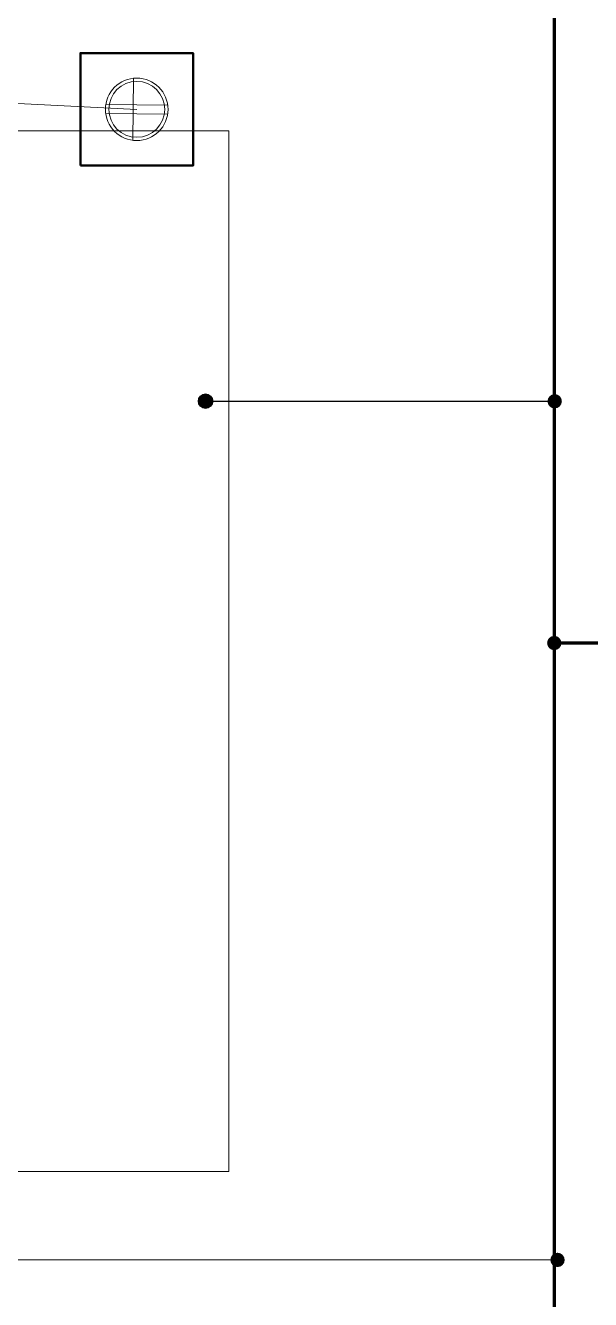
# Model space of a CAD drawing. Header units: inches. Extents: x -406115 to -363140, y -27318 to 35879.
# Drawn here: x -373709 to -369694, y 4708 to 13767 of the extents above; entities that cross this region are included whole.
import ezdxf

# ---------------------------------------------------------------- set-up
doc = ezdxf.new("R2010")
doc.units = ezdxf.units.IN
doc.header["$MEASUREMENT"] = 0
for name, color, linetype, lineweight in [('fundatii', 144, 'Continuous', 50), ('loc sudura', 92, 'Continuous', 30), ('ramificatie la priza fundatie', 5, 'Continuous', 30)]:
    doc.layers.add(name, color=color, linetype=linetype, lineweight=lineweight)
doc.layers.add('priza dirijare potentiale', color=7, linetype='Continuous', lineweight=80, true_color=0x9eff9e)
doc.layers.add('ramificatii la priza pamant', color=7, linetype='Continuous', lineweight=5, true_color=0x007a00)

msp = doc.modelspace()

# ---------------------------------------------------------------- hatches: boundary and pattern name
at = {"layer": 'loc sudura', "ltscale": 0.13}
h = msp.add_hatch(color=256, dxfattribs=at)
h.paths.add_polyline_path([(-372430.306, 11044.939), (-372430.306, 11146.939, -1)])
h.paths.add_polyline_path([(-372430.306, 11146.939), (-372430.306, 11095.939), (-372481.306, 11095.939, -0.41421356)])
h.paths.add_polyline_path([(-372430.306, 11095.939), (-372430.306, 11044.939, -0.41421356), (-372481.306, 11095.939)])
h = msp.add_hatch(color=256, dxfattribs=at)
h.paths.add_polyline_path([(-372480.541, 11095.296), (-372378.541, 11095.296, 1)])
h.paths.add_polyline_path([(-372378.541, 11095.296), (-372429.541, 11095.296), (-372429.541, 11044.296, 0.41421356)])
h.paths.add_polyline_path([(-372429.541, 11095.296), (-372480.541, 11095.296, 0.41421356), (-372429.541, 11044.296)])
h = msp.add_hatch(color=256, dxfattribs=at)
h.paths.add_polyline_path([(-369948.365, 11043.496), (-369948.365, 11145.496, -1)])
h.paths.add_polyline_path([(-369948.365, 11145.496), (-369948.365, 11094.496), (-369999.365, 11094.496, -0.41421356)])
h.paths.add_polyline_path([(-369948.365, 11094.496), (-369948.365, 11043.496, -0.41421356), (-369999.365, 11094.496)])
h = msp.add_hatch(color=256, dxfattribs=at)
h.paths.add_polyline_path([(-369951.479, 9324.663), (-369951.479, 9426.663, -1)])
h.paths.add_polyline_path([(-369951.479, 9426.663), (-369951.479, 9375.663), (-370002.479, 9375.663, -0.41421356)])
h.paths.add_polyline_path([(-369951.479, 9375.663), (-369951.479, 9324.663, -0.41421356), (-370002.479, 9375.663)])
h = msp.add_hatch(color=256, dxfattribs=at)
h.paths.add_polyline_path([(-369928.184, 4938.335), (-369928.184, 5040.335, -1)])
h.paths.add_polyline_path([(-369928.184, 5040.335), (-369928.184, 4989.335), (-369979.184, 4989.335, -0.41421356)])
h.paths.add_polyline_path([(-369928.184, 4989.335), (-369928.184, 4938.335, -0.41421356), (-369979.184, 4989.335)])

# ---------------------------------------------------------------- linework, layer by layer
at = {"color": 7, "lineweight": 0, "ltscale": 0.13}
for p, q in [((-372941.485, 13391.624), (-372945.574, 12949.438)), ((-374337.434, 13238.957), (-372918.368, 13170.299)), ((-373138.919, 13140.685), (-372698.403, 13136.612)), ((-373138.333, 13203.985), (-372697.818, 13199.912))]:
    msp.add_line(p, q, dxfattribs=at)
msp.add_lwpolyline([(-373318.368, 12770.299), (-373318.368, 13570.299), (-372518.368, 13570.299), (-372518.368, 12770.299)], close=True, dxfattribs=at)
at = {"lineweight": 0, "ltscale": 0.13}
msp.add_lwpolyline([(-372263.961, 13017.542), (-372263.961, 5617.542), (-381463.961, 5617.542), (-381463.961, 13017.542)], close=True, dxfattribs=at)
at = {"color": 7, "lineweight": 0, "ltscale": 0.13}
for radius in [222.53, 198.476]:
    msp.add_circle((-372918.368, 13170.299), radius, dxfattribs=at)
at = {"layer": 'fundatii', "color": 7}
msp.add_lwpolyline([(-373318.368, 12770.299), (-373318.368, 13570.299), (-372518.368, 13570.299), (-372518.368, 12770.299)], close=True, dxfattribs=at)
at = {"layer": 'loc sudura', "ltscale": 0.13}
msp.add_circle((-372429.541, 11095.296), 51, dxfattribs=at)
at = {"layer": 'priza dirijare potentiale'}
msp.add_line((-369952.214, 30074.769), (-369952.214, -11324.731), dxfattribs=at)
at = {"layer": 'priza dirijare potentiale', "ltscale": 0.01}
msp.add_line((-366539.872, 9375.269), (-369952.214, 9375.019), dxfattribs=at)
at = {"layer": 'ramificatie la priza fundatie', "ltscale": 0.01}
msp.add_line((-372429.541, 11095.296), (-369952.214, 11095.296), dxfattribs=at)
at = {"layer": 'ramificatii la priza pamant', "ltscale": 0.01}
msp.add_line((-374441.618, 4988.946), (-369952.214, 4988.946), dxfattribs=at)

doc.saveas('drawing.dxf')
